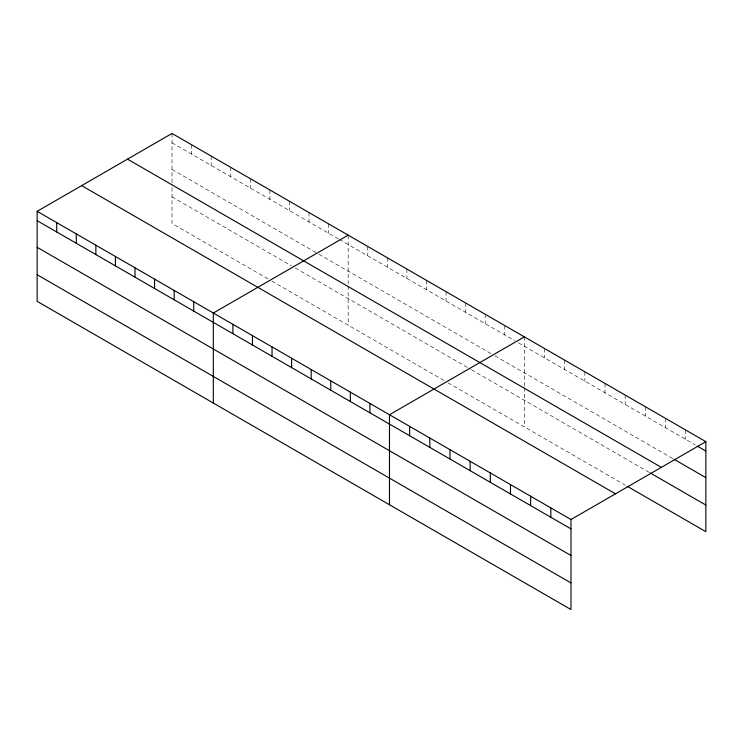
<?xml version="1.0" encoding="UTF-8"?>
<svg xmlns="http://www.w3.org/2000/svg" width="743" height="743" viewBox="0 0 743 743"><rect width="100%" height="100%" fill="white"/><g stroke="black" fill="none" stroke-linecap="round" stroke-linejoin="round"><path stroke-width="0.56" stroke-dasharray="3.71 2.79" d="M172.014 133.452L172.014 183.149M172.014 142.814L338.39 238.874M339.375 239.441L514.555 340.582M518.475 342.839L695.29 444.927M172.014 169.432L317.837 253.623M318.821 254.19L491.067 353.64M494.987 355.897L673.195 458.793M172.014 196.858L291.414 265.79M295.333 268.056L470.514 369.197M471.499 369.763L649.187 472.353M267.926 278.848L172.014 223.476L172.014 184.292M271.845 281.114L446.051 381.688M448.01 382.821L625.179 485.105M685.687 430.021L685.687 439.382M665.514 418.374L665.514 427.736M645.351 406.727L645.351 416.089M625.179 395.09L625.179 404.452M605.016 383.444L605.016 392.806M584.843 371.797L584.843 381.159M564.68 360.16L564.68 369.522M544.517 348.513L544.517 357.875M524.344 336.867L524.344 386.564M524.344 387.707L524.344 426.891M504.776 325.573L504.776 334.935M485.198 314.27L485.198 323.632M465.62 302.968L465.62 312.329M446.051 291.665L446.051 301.026M426.473 280.371L426.473 289.724M406.904 269.068L406.904 278.43M387.326 257.765L387.326 267.127M367.757 246.462L367.757 255.824M348.179 235.159L348.179 283.715M348.179 285.999L348.179 325.183M328.61 223.866L328.61 233.228M309.032 212.563L309.032 221.925M289.454 201.26L289.454 210.622M269.885 189.957L269.885 199.319M250.307 178.654L250.307 188.016M230.739 167.361L230.739 176.723M211.161 156.058L211.161 165.42M191.592 144.755L191.592 154.117"/><path stroke-width="1.11" d="M37.15 211.318L570.986 519.524L570.986 609.548L37.15 301.342L37.15 211.318L172.014 133.452L705.85 441.658L705.85 531.682L627.101 486.219M348.179 235.159L213.315 313.026L213.315 403.05M524.344 336.867L389.481 414.733L389.481 504.757M570.986 519.524L705.85 441.658M697.203 446.032L705.85 451.02M674.161 459.341L705.85 477.638M127.508 159.151L661.344 467.356M650.153 472.91L705.85 505.064M81.656 185.62L615.492 493.826M37.15 220.68L570.986 528.886M37.15 247.298L570.986 555.504M37.15 274.724L570.986 582.93M550.823 507.878L550.823 517.239M530.651 496.24L530.651 505.602M510.487 484.594L510.487 493.956M490.315 472.947L490.315 482.309M470.152 461.31L470.152 470.672M449.979 449.664L449.979 459.025M429.816 438.017L429.816 447.379M409.653 426.38L409.653 435.742M369.912 403.43L369.912 412.792M350.334 392.137L350.334 401.489M330.756 380.834L330.756 390.196M311.187 369.531L311.187 378.893M291.609 358.228L291.609 367.59M272.04 346.925L272.04 356.287M252.462 335.632L252.462 344.993M232.893 324.329L232.893 333.691M193.747 301.723L193.747 311.085M174.168 290.42L174.168 299.782M154.59 279.127L154.59 288.488M135.022 267.824L135.022 277.185M115.444 256.521L115.444 265.883M95.875 245.218L95.875 254.58M76.297 233.915L76.297 243.277M56.728 222.621L56.728 231.983"/></g></svg>
